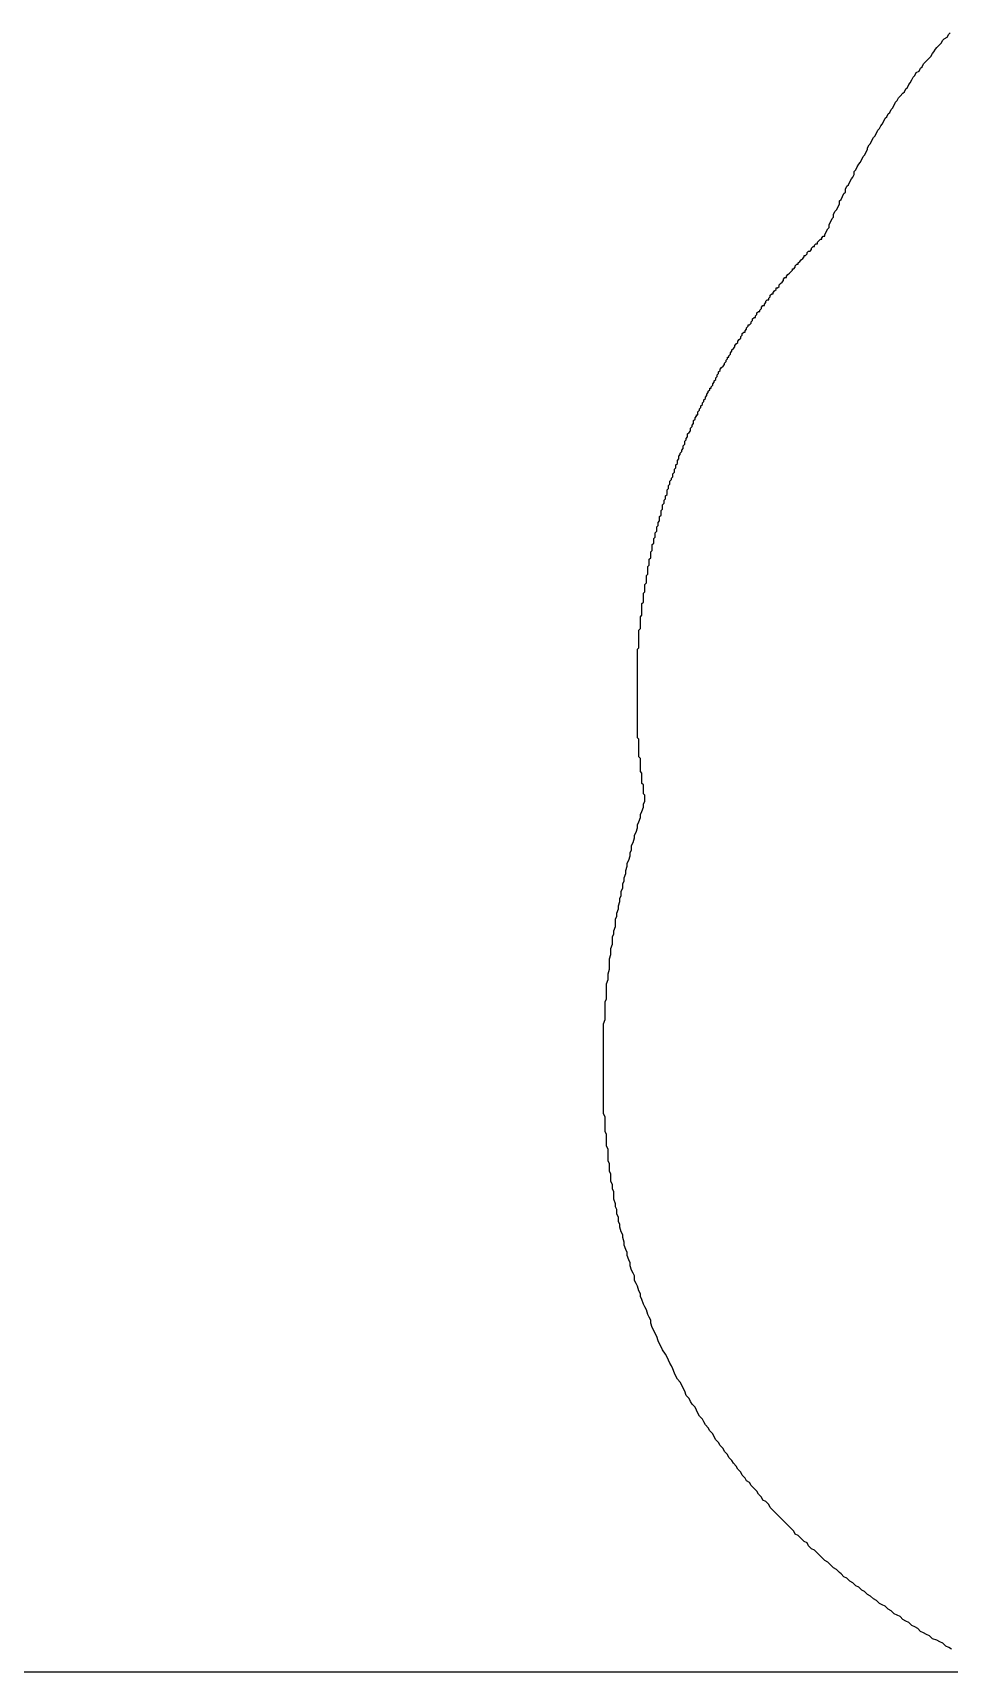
# Model space of a CAD drawing. Extents: x 45 to 224, y 37 to 151.
# Drawn here: x 135.782 to 136.403, y 141.061 to 142.173 of the extents above; entities that cross this region are included whole.
import ezdxf

# ---------------------------------------------------------------- set-up
doc = ezdxf.new("R2010")
doc.units = 0
doc.linetypes.add('CENTER', pattern=[2, 1.25, -0.25, 0.25, -0.25])
doc.layers.get('0').update_dxf_attribs({"linetype": 'CONTINUOUS'})
doc.layers.add('CENTER', color=1, linetype='CENTER')

msp = doc.modelspace()

# ---------------------------------------------------------------- linework, layer by layer
at = {"color": 7}
for points in [[(136.319, 142.036, 0), (136.32, 142.038, 0), (136.321, 142.04, 0), (136.322, 142.041, 0), (136.322, 142.043, 0), (136.323, 142.045, 0), (136.324, 142.047, 0), (136.325, 142.048, 0), (136.325, 142.05, 0), (136.326, 142.052, 0), (136.327, 142.053, 0), (136.328, 142.055, 0), (136.329, 142.057, 0), (136.329, 142.059, 0), (136.33, 142.06, 0), (136.331, 142.062, 0), (136.332, 142.064, 0), (136.333, 142.065, 0), (136.333, 142.067, 0), (136.334, 142.069, 0), (136.335, 142.07, 0), (136.336, 142.072, 0), (136.337, 142.074, 0), (136.338, 142.075, 0), (136.339, 142.077, 0), (136.339, 142.079, 0), (136.34, 142.08, 0), (136.341, 142.082, 0), (136.342, 142.084, 0), (136.343, 142.085, 0), (136.344, 142.087, 0), (136.345, 142.089, 0), (136.346, 142.09, 0), (136.347, 142.092, 0), (136.348, 142.094, 0), (136.348, 142.095, 0), (136.349, 142.097, 0), (136.35, 142.098, 0), (136.351, 142.1, 0), (136.352, 142.102, 0), (136.353, 142.103, 0), (136.354, 142.105, 0), (136.355, 142.107, 0), (136.356, 142.108, 0), (136.357, 142.11, 0), (136.358, 142.111, 0), (136.359, 142.113, 0), (136.36, 142.115, 0), (136.361, 142.116, 0), (136.362, 142.118, 0), (136.363, 142.119, 0), (136.364, 142.121, 0), (136.365, 142.122, 0), (136.366, 142.124, 0), (136.367, 142.126, 0), (136.368, 142.127, 0), (136.369, 142.129, 0), (136.37, 142.13, 0), (136.372, 142.132, 0), (136.373, 142.133, 0), (136.374, 142.135, 0), (136.375, 142.136, 0), (136.376, 142.138, 0), (136.377, 142.139, 0), (136.378, 142.141, 0), (136.379, 142.143, 0), (136.38, 142.144, 0), (136.381, 142.146, 0), (136.383, 142.147, 0), (136.384, 142.149, 0), (136.385, 142.15, 0), (136.386, 142.152, 0), (136.387, 142.153, 0), (136.388, 142.154, 0), (136.39, 142.156, 0), (136.391, 142.157, 0), (136.392, 142.159, 0), (136.393, 142.16, 0), (136.394, 142.162, 0), (136.395, 142.163, 0), (136.397, 142.165, 0), (136.398, 142.166, 0), (136.399, 142.168, 0), (136.4, 142.169, 0), (136.402, 142.17, 0), (136.403, 142.172, 0), (136.404, 142.173, 0)], [(136.197, 141.652, 0), (136.197, 141.653, 0), (136.197, 141.654, 0), (136.197, 141.655, 0), (136.197, 141.656, 0), (136.196, 141.657, 0), (136.196, 141.658, 0), (136.196, 141.659, 0), (136.196, 141.66, 0), (136.196, 141.661, 0), (136.196, 141.662, 0), (136.196, 141.663, 0), (136.195, 141.664, 0), (136.195, 141.665, 0), (136.195, 141.666, 0), (136.195, 141.667, 0), (136.195, 141.668, 0), (136.195, 141.669, 0), (136.195, 141.67, 0), (136.195, 141.671, 0), (136.194, 141.672, 0), (136.194, 141.673, 0), (136.194, 141.674, 0), (136.194, 141.675, 0), (136.194, 141.676, 0), (136.194, 141.677, 0), (136.194, 141.678, 0), (136.194, 141.679, 0), (136.194, 141.68, 0), (136.194, 141.681, 0), (136.193, 141.682, 0), (136.193, 141.683, 0), (136.193, 141.684, 0), (136.193, 141.685, 0), (136.193, 141.686, 0), (136.193, 141.687, 0), (136.193, 141.688, 0), (136.193, 141.689, 0), (136.193, 141.69, 0), (136.193, 141.691, 0), (136.193, 141.692, 0), (136.193, 141.693, 0), (136.193, 141.694, 0), (136.192, 141.695, 0), (136.192, 141.696, 0), (136.192, 141.697, 0), (136.192, 141.698, 0), (136.192, 141.699, 0), (136.192, 141.701, 0), (136.192, 141.702, 0), (136.192, 141.703, 0), (136.192, 141.704, 0), (136.192, 141.705, 0), (136.192, 141.706, 0), (136.192, 141.707, 0), (136.192, 141.708, 0), (136.192, 141.709, 0), (136.192, 141.71, 0), (136.192, 141.711, 0), (136.192, 141.712, 0), (136.192, 141.713, 0), (136.192, 141.714, 0), (136.192, 141.715, 0), (136.192, 141.716, 0), (136.192, 141.717, 0), (136.192, 141.718, 0), (136.192, 141.719, 0), (136.192, 141.72, 0), (136.192, 141.721, 0), (136.192, 141.722, 0), (136.192, 141.723, 0), (136.192, 141.724, 0), (136.192, 141.725, 0), (136.192, 141.726, 0), (136.192, 141.727, 0), (136.192, 141.728, 0), (136.192, 141.729, 0), (136.192, 141.73, 0), (136.192, 141.731, 0), (136.192, 141.732, 0), (136.192, 141.733, 0), (136.192, 141.734, 0), (136.192, 141.735, 0), (136.192, 141.736, 0), (136.192, 141.737, 0), (136.192, 141.738, 0), (136.192, 141.739, 0), (136.192, 141.74, 0), (136.192, 141.741, 0), (136.192, 141.742, 0), (136.192, 141.743, 0), (136.192, 141.744, 0), (136.192, 141.745, 0), (136.192, 141.746, 0), (136.192, 141.747, 0), (136.192, 141.748, 0), (136.192, 141.749, 0), (136.192, 141.75, 0), (136.192, 141.751, 0), (136.192, 141.752, 0), (136.192, 141.753, 0), (136.192, 141.754, 0), (136.192, 141.755, 0), (136.193, 141.756, 0), (136.193, 141.757, 0), (136.193, 141.758, 0), (136.193, 141.759, 0), (136.193, 141.76, 0), (136.193, 141.761, 0), (136.193, 141.762, 0), (136.193, 141.763, 0), (136.193, 141.764, 0), (136.193, 141.765, 0), (136.193, 141.766, 0), (136.193, 141.767, 0), (136.193, 141.768, 0), (136.194, 141.769, 0), (136.194, 141.77, 0), (136.194, 141.771, 0), (136.194, 141.772, 0), (136.194, 141.773, 0), (136.194, 141.774, 0), (136.194, 141.775, 0), (136.194, 141.776, 0), (136.194, 141.777, 0), (136.195, 141.778, 0), (136.195, 141.779, 0), (136.195, 141.78, 0), (136.195, 141.781, 0), (136.195, 141.782, 0), (136.195, 141.783, 0), (136.195, 141.784, 0), (136.195, 141.785, 0), (136.195, 141.786, 0), (136.196, 141.787, 0), (136.196, 141.788, 0), (136.196, 141.789, 0), (136.196, 141.79, 0), (136.196, 141.791, 0), (136.196, 141.792, 0), (136.196, 141.793, 0), (136.197, 141.794, 0), (136.197, 141.795, 0), (136.197, 141.796, 0), (136.197, 141.797, 0), (136.197, 141.798, 0), (136.197, 141.799, 0), (136.198, 141.8, 0), (136.198, 141.801, 0), (136.198, 141.802, 0), (136.198, 141.803, 0), (136.198, 141.804, 0), (136.198, 141.805, 0), (136.199, 141.806, 0), (136.199, 141.807, 0), (136.199, 141.808, 0), (136.199, 141.809, 0), (136.199, 141.81, 0), (136.199, 141.811, 0), (136.2, 141.812, 0), (136.2, 141.813, 0), (136.2, 141.814, 0), (136.2, 141.815, 0), (136.2, 141.816, 0), (136.201, 141.817, 0), (136.201, 141.818, 0), (136.201, 141.819, 0), (136.201, 141.82, 0), (136.201, 141.821, 0), (136.202, 141.822, 0), (136.202, 141.823, 0), (136.202, 141.824, 0), (136.202, 141.825, 0), (136.202, 141.826, 0), (136.203, 141.827, 0), (136.203, 141.828, 0), (136.203, 141.829, 0), (136.203, 141.83, 0), (136.204, 141.831, 0), (136.204, 141.832, 0), (136.204, 141.833, 0), (136.204, 141.834, 0), (136.205, 141.835, 0), (136.205, 141.836, 0), (136.205, 141.837, 0), (136.205, 141.838, 0), (136.206, 141.839, 0), (136.206, 141.84, 0), (136.206, 141.84, 0), (136.206, 141.841, 0), (136.207, 141.842, 0), (136.207, 141.843, 0), (136.207, 141.844, 0), (136.207, 141.845, 0), (136.208, 141.846, 0), (136.208, 141.847, 0), (136.208, 141.848, 0), (136.208, 141.849, 0), (136.209, 141.85, 0), (136.209, 141.851, 0), (136.209, 141.852, 0), (136.209, 141.853, 0), (136.21, 141.854, 0), (136.21, 141.855, 0), (136.21, 141.856, 0), (136.211, 141.857, 0), (136.211, 141.858, 0), (136.211, 141.859, 0), (136.212, 141.86, 0), (136.212, 141.861, 0), (136.212, 141.862, 0), (136.212, 141.863, 0), (136.213, 141.864, 0), (136.213, 141.865, 0), (136.213, 141.866, 0), (136.214, 141.867, 0), (136.214, 141.868, 0), (136.214, 141.869, 0), (136.215, 141.87, 0), (136.215, 141.87, 0), (136.215, 141.871, 0), (136.216, 141.872, 0), (136.216, 141.873, 0), (136.216, 141.874, 0), (136.217, 141.875, 0), (136.217, 141.876, 0), (136.217, 141.877, 0), (136.218, 141.878, 0), (136.218, 141.879, 0), (136.218, 141.88, 0), (136.219, 141.881, 0), (136.219, 141.882, 0), (136.219, 141.883, 0), (136.22, 141.884, 0), (136.22, 141.885, 0), (136.22, 141.886, 0), (136.221, 141.887, 0), (136.221, 141.888, 0), (136.221, 141.888, 0), (136.222, 141.889, 0), (136.222, 141.89, 0), (136.223, 141.891, 0), (136.223, 141.892, 0), (136.223, 141.893, 0), (136.224, 141.894, 0), (136.224, 141.895, 0), (136.224, 141.896, 0), (136.225, 141.897, 0), (136.225, 141.898, 0), (136.226, 141.899, 0), (136.226, 141.9, 0), (136.226, 141.901, 0), (136.227, 141.902, 0), (136.227, 141.902, 0), (136.228, 141.903, 0), (136.228, 141.904, 0), (136.228, 141.905, 0), (136.229, 141.906, 0), (136.229, 141.907, 0), (136.23, 141.908, 0), (136.23, 141.909, 0), (136.23, 141.91, 0), (136.231, 141.911, 0), (136.231, 141.912, 0), (136.232, 141.913, 0), (136.232, 141.914, 0), (136.233, 141.914, 0), (136.233, 141.915, 0), (136.233, 141.916, 0), (136.234, 141.917, 0), (136.234, 141.918, 0), (136.235, 141.919, 0), (136.235, 141.92, 0), (136.236, 141.921, 0), (136.236, 141.922, 0), (136.237, 141.923, 0), (136.237, 141.924, 0), (136.237, 141.924, 0), (136.238, 141.925, 0), (136.238, 141.926, 0), (136.239, 141.927, 0), (136.239, 141.928, 0), (136.24, 141.929, 0), (136.24, 141.93, 0), (136.241, 141.931, 0), (136.241, 141.932, 0), (136.242, 141.932, 0), (136.242, 141.933, 0), (136.243, 141.934, 0), (136.243, 141.935, 0), (136.244, 141.936, 0), (136.244, 141.937, 0), (136.245, 141.938, 0), (136.245, 141.939, 0), (136.246, 141.94, 0), (136.246, 141.94, 0), (136.246, 141.941, 0), (136.247, 141.942, 0), (136.247, 141.943, 0), (136.248, 141.944, 0), (136.248, 141.945, 0), (136.249, 141.946, 0), (136.25, 141.947, 0), (136.25, 141.947, 0), (136.251, 141.948, 0), (136.251, 141.949, 0), (136.252, 141.95, 0), (136.252, 141.951, 0), (136.253, 141.952, 0), (136.253, 141.953, 0), (136.254, 141.953, 0), (136.254, 141.954, 0), (136.255, 141.955, 0), (136.255, 141.956, 0), (136.256, 141.957, 0), (136.256, 141.958, 0), (136.257, 141.959, 0), (136.257, 141.959, 0), (136.258, 141.96, 0), (136.258, 141.961, 0), (136.259, 141.962, 0), (136.26, 141.963, 0), (136.26, 141.964, 0), (136.261, 141.965, 0), (136.261, 141.965, 0), (136.262, 141.966, 0), (136.262, 141.967, 0), (136.263, 141.968, 0), (136.263, 141.969, 0), (136.264, 141.97, 0), (136.265, 141.97, 0), (136.265, 141.971, 0), (136.266, 141.972, 0), (136.266, 141.973, 0), (136.267, 141.974, 0), (136.267, 141.975, 0), (136.268, 141.975, 0), (136.269, 141.976, 0), (136.269, 141.977, 0), (136.27, 141.978, 0), (136.27, 141.979, 0), (136.271, 141.98, 0), (136.272, 141.98, 0), (136.272, 141.981, 0), (136.273, 141.982, 0), (136.273, 141.983, 0), (136.274, 141.984, 0), (136.275, 141.984, 0), (136.275, 141.985, 0), (136.276, 141.986, 0), (136.276, 141.987, 0), (136.277, 141.988, 0), (136.278, 141.988, 0), (136.278, 141.989, 0), (136.279, 141.99, 0), (136.279, 141.991, 0), (136.28, 141.992, 0), (136.281, 141.992, 0), (136.281, 141.993, 0), (136.282, 141.994, 0), (136.282, 141.995, 0), (136.283, 141.996, 0), (136.284, 141.996, 0), (136.284, 141.997, 0), (136.285, 141.998, 0), (136.286, 141.999, 0), (136.286, 142, 0), (136.287, 142, 0), (136.288, 142.001, 0), (136.288, 142.002, 0), (136.289, 142.003, 0), (136.289, 142.003, 0), (136.29, 142.004, 0), (136.291, 142.005, 0), (136.291, 142.006, 0), (136.292, 142.007, 0), (136.293, 142.007, 0), (136.293, 142.008, 0), (136.294, 142.009, 0), (136.295, 142.01, 0), (136.295, 142.01, 0), (136.296, 142.011, 0), (136.297, 142.012, 0), (136.297, 142.013, 0), (136.298, 142.013, 0), (136.299, 142.014, 0), (136.299, 142.015, 0), (136.3, 142.016, 0), (136.301, 142.016, 0), (136.301, 142.017, 0), (136.302, 142.018, 0), (136.303, 142.019, 0), (136.303, 142.019, 0), (136.304, 142.02, 0), (136.305, 142.021, 0), (136.305, 142.022, 0), (136.306, 142.022, 0), (136.307, 142.023, 0), (136.307, 142.024, 0), (136.308, 142.025, 0), (136.309, 142.025, 0), (136.31, 142.026, 0), (136.31, 142.027, 0), (136.311, 142.028, 0), (136.312, 142.028, 0), (136.312, 142.029, 0), (136.313, 142.03, 0), (136.314, 142.03, 0), (136.314, 142.031, 0), (136.315, 142.032, 0), (136.316, 142.033, 0), (136.317, 142.033, 0), (136.317, 142.034, 0), (136.318, 142.035, 0), (136.319, 142.035, 0), (136.319, 142.036, 0)], [(136.405, 141.077, 0), (136.403, 141.078, 0), (136.401, 141.079, 0), (136.399, 141.081, 0), (136.397, 141.082, 0), (136.395, 141.083, 0), (136.392, 141.084, 0), (136.39, 141.086, 0), (136.388, 141.087, 0), (136.386, 141.088, 0), (136.384, 141.089, 0), (136.382, 141.091, 0), (136.38, 141.092, 0), (136.378, 141.093, 0), (136.376, 141.095, 0), (136.374, 141.096, 0), (136.372, 141.097, 0), (136.37, 141.099, 0), (136.368, 141.1, 0), (136.366, 141.101, 0), (136.364, 141.103, 0), (136.362, 141.104, 0), (136.36, 141.106, 0), (136.358, 141.107, 0), (136.356, 141.108, 0), (136.354, 141.11, 0), (136.352, 141.111, 0), (136.35, 141.113, 0), (136.348, 141.114, 0), (136.346, 141.116, 0), (136.344, 141.117, 0), (136.342, 141.119, 0), (136.34, 141.12, 0), (136.338, 141.122, 0), (136.336, 141.123, 0), (136.334, 141.125, 0), (136.332, 141.126, 0), (136.33, 141.128, 0), (136.329, 141.129, 0), (136.327, 141.131, 0), (136.325, 141.132, 0), (136.323, 141.134, 0), (136.321, 141.136, 0), (136.319, 141.137, 0), (136.317, 141.139, 0), (136.316, 141.14, 0), (136.314, 141.142, 0), (136.312, 141.144, 0), (136.31, 141.145, 0), (136.308, 141.147, 0), (136.307, 141.149, 0), (136.305, 141.15, 0), (136.303, 141.152, 0), (136.301, 141.154, 0), (136.299, 141.155, 0), (136.298, 141.157, 0), (136.296, 141.159, 0), (136.294, 141.161, 0), (136.293, 141.162, 0), (136.291, 141.164, 0), (136.289, 141.166, 0), (136.287, 141.168, 0), (136.286, 141.169, 0), (136.284, 141.171, 0), (136.282, 141.173, 0), (136.281, 141.175, 0), (136.279, 141.177, 0), (136.277, 141.178, 0), (136.276, 141.18, 0), (136.274, 141.182, 0), (136.273, 141.184, 0), (136.271, 141.186, 0), (136.269, 141.188, 0), (136.268, 141.19, 0), (136.266, 141.191, 0), (136.265, 141.193, 0), (136.263, 141.195, 0), (136.262, 141.197, 0), (136.26, 141.199, 0), (136.259, 141.201, 0), (136.257, 141.203, 0), (136.256, 141.205, 0), (136.254, 141.207, 0), (136.253, 141.209, 0), (136.251, 141.211, 0), (136.25, 141.213, 0), (136.248, 141.215, 0), (136.247, 141.217, 0), (136.245, 141.219, 0), (136.244, 141.221, 0), (136.243, 141.223, 0), (136.241, 141.225, 0), (136.24, 141.227, 0), (136.238, 141.229, 0), (136.237, 141.231, 0), (136.236, 141.233, 0), (136.234, 141.235, 0), (136.233, 141.237, 0), (136.232, 141.239, 0), (136.231, 141.241, 0), (136.229, 141.243, 0), (136.228, 141.245, 0), (136.227, 141.247, 0), (136.225, 141.249, 0), (136.224, 141.252, 0), (136.223, 141.254, 0), (136.222, 141.256, 0), (136.221, 141.258, 0), (136.219, 141.26, 0), (136.218, 141.262, 0), (136.217, 141.264, 0), (136.216, 141.267, 0), (136.215, 141.269, 0), (136.214, 141.271, 0), (136.213, 141.273, 0), (136.212, 141.275, 0), (136.211, 141.277, 0), (136.209, 141.28, 0), (136.208, 141.282, 0), (136.207, 141.284, 0), (136.206, 141.286, 0), (136.205, 141.289, 0), (136.204, 141.291, 0), (136.203, 141.293, 0), (136.202, 141.295, 0), (136.201, 141.298, 0), (136.201, 141.3, 0), (136.2, 141.302, 0), (136.199, 141.304, 0), (136.198, 141.307, 0), (136.197, 141.309, 0), (136.196, 141.311, 0), (136.195, 141.314, 0), (136.194, 141.316, 0), (136.194, 141.318, 0), (136.193, 141.32, 0), (136.192, 141.323, 0), (136.191, 141.325, 0), (136.19, 141.327, 0), (136.19, 141.33, 0), (136.189, 141.332, 0), (136.188, 141.334, 0), (136.187, 141.337, 0), (136.187, 141.339, 0), (136.186, 141.341, 0), (136.185, 141.344, 0), (136.185, 141.346, 0), (136.184, 141.348, 0), (136.183, 141.351, 0), (136.183, 141.353, 0), (136.182, 141.356, 0), (136.182, 141.358, 0), (136.181, 141.36, 0), (136.18, 141.363, 0), (136.18, 141.365, 0), (136.179, 141.367, 0), (136.179, 141.37, 0), (136.178, 141.372, 0), (136.178, 141.375, 0), (136.177, 141.377, 0), (136.177, 141.379, 0), (136.176, 141.382, 0), (136.176, 141.384, 0), (136.176, 141.387, 0), (136.175, 141.389, 0), (136.175, 141.392, 0), (136.174, 141.394, 0), (136.174, 141.396, 0), (136.174, 141.399, 0), (136.173, 141.401, 0), (136.173, 141.404, 0), (136.173, 141.406, 0), (136.172, 141.408, 0), (136.172, 141.411, 0), (136.172, 141.413, 0), (136.172, 141.416, 0), (136.171, 141.418, 0), (136.171, 141.421, 0), (136.171, 141.423, 0), (136.171, 141.426, 0), (136.17, 141.428, 0), (136.17, 141.43, 0), (136.17, 141.433, 0), (136.17, 141.435, 0), (136.17, 141.438, 0), (136.169, 141.44, 0), (136.169, 141.443, 0), (136.169, 141.445, 0), (136.169, 141.447, 0), (136.169, 141.45, 0), (136.169, 141.452, 0), (136.169, 141.455, 0), (136.169, 141.457, 0), (136.169, 141.46, 0), (136.169, 141.462, 0), (136.169, 141.465, 0), (136.169, 141.467, 0), (136.169, 141.469, 0), (136.169, 141.472, 0), (136.169, 141.474, 0), (136.169, 141.477, 0), (136.169, 141.479, 0), (136.169, 141.482, 0), (136.169, 141.484, 0), (136.169, 141.487, 0), (136.169, 141.489, 0), (136.169, 141.491, 0), (136.169, 141.494, 0), (136.169, 141.496, 0), (136.169, 141.499, 0), (136.169, 141.501, 0), (136.17, 141.504, 0), (136.17, 141.506, 0), (136.17, 141.509, 0), (136.17, 141.511, 0), (136.17, 141.513, 0), (136.17, 141.516, 0), (136.171, 141.518, 0), (136.171, 141.521, 0), (136.171, 141.523, 0), (136.171, 141.526, 0), (136.171, 141.528, 0), (136.172, 141.531, 0), (136.172, 141.533, 0), (136.172, 141.535, 0), (136.173, 141.538, 0), (136.173, 141.54, 0), (136.173, 141.543, 0), (136.173, 141.545, 0), (136.174, 141.548, 0), (136.174, 141.55, 0), (136.174, 141.552, 0), (136.175, 141.555, 0), (136.175, 141.557, 0), (136.175, 141.56, 0), (136.176, 141.562, 0), (136.176, 141.564, 0), (136.177, 141.567, 0), (136.177, 141.569, 0), (136.177, 141.572, 0), (136.178, 141.574, 0), (136.178, 141.576, 0), (136.179, 141.579, 0), (136.179, 141.581, 0), (136.18, 141.584, 0), (136.18, 141.586, 0), (136.181, 141.588, 0), (136.181, 141.591, 0), (136.182, 141.593, 0), (136.182, 141.596, 0), (136.183, 141.598, 0), (136.183, 141.6, 0), (136.184, 141.603, 0), (136.184, 141.605, 0), (136.185, 141.608, 0), (136.185, 141.61, 0), (136.186, 141.612, 0), (136.187, 141.615, 0), (136.187, 141.617, 0), (136.188, 141.619, 0), (136.188, 141.622, 0), (136.189, 141.624, 0), (136.19, 141.627, 0), (136.19, 141.629, 0), (136.191, 141.631, 0), (136.192, 141.634, 0), (136.192, 141.636, 0), (136.193, 141.638, 0), (136.194, 141.641, 0), (136.194, 141.643, 0), (136.195, 141.645, 0), (136.196, 141.648, 0), (136.196, 141.65, 0), (136.197, 141.652, 0)]]:
    msp.add_polyline3d(points, dxfattribs=at)
at = {"layer": 'CENTER', "color": 1, "linetype": 'CENTER'}
msp.add_line((188.4107, 141.0613), (96.5717, 141.0613), dxfattribs=at)

doc.saveas('drawing.dxf')
